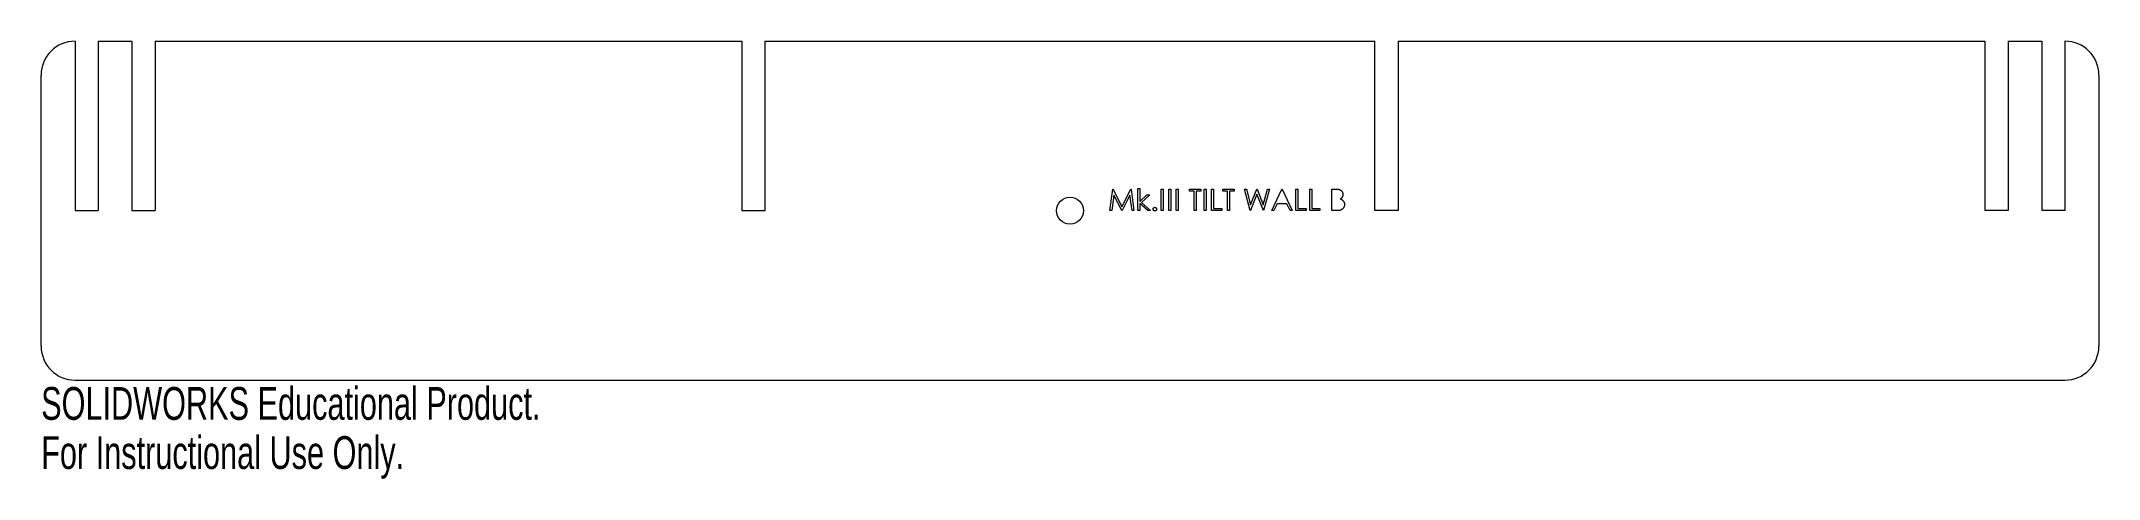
# Model space of a CAD drawing. Header units: millimetres. Extents: x 0 to 304, y -15 to 50.
import ezdxf

# ---------------------------------------------------------------- set-up
doc = ezdxf.new("R2010")
doc.units = ezdxf.units.MM
doc.styles.add('SLDTEXTSTYLE0', font='TXT', dxfattribs={"width": 0.7})

msp = doc.modelspace()

# ---------------------------------------------------------------- linework, layer by layer
at = {"color": 7, "linetype": 'Continuous', "lineweight": 15}
for p, q in [((5, 50), (5, 25)), ((8.4, 50), (13.4, 50)), ((8.4, 50), (8.4, 25)), ((13.4, 50), (13.4, 25)), ((16.8, 50), (103.4, 50)), ((16.8, 50), (16.8, 25)), ((103.4, 50), (103.4, 25)), ((106.8, 50), (196.8, 50)), ((106.8, 25), (106.8, 50)), ((196.8, 25), (196.8, 50)), ((200.2, 50), (286.8, 50)), ((200.2, 50), (200.2, 25)), ((286.8, 50), (286.8, 25)), ((290.2, 50), (295.2, 50)), ((290.2, 50), (290.2, 25)), ((295.2, 50), (295.2, 25)), ((298.6, 50), (298.6, 25)), ((0, 5), (0, 45)), ((303.6, 45), (303.6, 5)), ((157.7, 25), (158.12, 28.18)), ((158.12, 28.18), (158.16, 28.18)), ((158.16, 28.18), (159.47, 25.57)), ((159.47, 25.57), (160.78, 28.18)), ((160.78, 28.18), (160.82, 28.18)), ((160.82, 28.18), (161.24, 25)), ((161.81, 25), (161.81, 28.26)), ((161.81, 28.26), (162.1, 28.26)), ((162.1, 28.26), (162.1, 26.37)), ((165.27, 25), (165.27, 28.18)), ((165.27, 28.18), (165.56, 28.18)), ((165.56, 28.18), (165.56, 25)), ((166.37, 25), (166.37, 28.18)), ((166.37, 28.18), (166.66, 28.18)), ((166.66, 28.18), (166.66, 25)), ((167.47, 25), (167.47, 28.18)), ((167.47, 28.18), (167.76, 28.18)), ((167.76, 28.18), (167.76, 25)), ((169.43, 27.85), (169.43, 28.18)), ((169.43, 28.18), (171.09, 28.18)), ((170.12, 27.85), (169.43, 27.85)), ((170.12, 25), (170.12, 27.85)), ((171.09, 27.85), (170.4, 27.85)), ((170.4, 27.85), (170.4, 25)), ((171.09, 28.18), (171.09, 27.85)), ((171.58, 25), (171.58, 28.18)), ((171.58, 28.18), (171.87, 28.18)), ((171.87, 28.18), (171.87, 25)), ((172.68, 25), (172.68, 28.18)), ((172.68, 28.18), (172.97, 28.18)), ((172.97, 28.18), (172.97, 25.33)), ((174.35, 27.85), (174.35, 28.18)), ((174.35, 28.18), (176.02, 28.18)), ((175.04, 27.85), (174.35, 27.85)), ((175.04, 25), (175.04, 27.85)), ((176.02, 27.85), (175.33, 27.85)), ((175.33, 27.85), (175.33, 25)), ((176.02, 28.18), (176.02, 27.85)), ((178.37, 25), (177.53, 28.18)), ((177.53, 28.18), (177.82, 28.18)), ((177.82, 28.18), (178.44, 25.85)), ((179.38, 27.43), (178.41, 25)), ((178.44, 25.85), (179.37, 28.18)), ((179.37, 28.18), (179.41, 28.18)), ((180.33, 25), (179.38, 27.43)), ((179.41, 28.18), (180.31, 25.86)), ((180.31, 25.86), (180.94, 28.18)), ((181.23, 28.18), (180.37, 25)), ((180.94, 28.18), (181.23, 28.18)), ((181.56, 25), (183.06, 28.18)), ((183.06, 28.18), (183.1, 28.18)), ((183.1, 28.18), (184.57, 25)), ((185.14, 25), (185.14, 28.18)), ((185.14, 28.18), (185.42, 28.18)), ((185.42, 28.18), (185.42, 25.33)), ((187.17, 25), (187.17, 28.18)), ((187.17, 28.18), (187.46, 28.18)), ((187.46, 28.18), (187.46, 25.33)), ((190.43, 25), (190.43, 28.18)), ((190.43, 28.18), (191.05, 28.18)), ((5, 25), (8.4, 25)), ((13.4, 25), (16.8, 25)), ((103.4, 25), (106.8, 25)), ((157.99, 25), (157.7, 25)), ((158.29, 27.29), (157.99, 25)), ((159.44, 25), (158.29, 27.29)), ((159.51, 25), (159.44, 25)), ((160.65, 27.28), (159.51, 25)), ((160.96, 25), (160.65, 27.28)), ((161.24, 25), (160.96, 25)), ((162.1, 25), (161.81, 25)), ((162.1, 26.37), (163.15, 27.32)), ((163.28, 25), (162.1, 26.07)), ((162.1, 26.07), (162.1, 25)), ((163.56, 27.32), (162.34, 26.22)), ((162.34, 26.22), (163.69, 25)), ((163.15, 27.32), (163.56, 27.32)), ((163.69, 25), (163.28, 25)), ((165.56, 25), (165.27, 25)), ((166.66, 25), (166.37, 25)), ((167.76, 25), (167.47, 25)), ((170.4, 25), (170.12, 25)), ((171.87, 25), (171.58, 25)), ((174.19, 25), (172.68, 25)), ((172.97, 25.33), (174.19, 25.33)), ((174.19, 25.33), (174.19, 25)), ((175.33, 25), (175.04, 25)), ((178.41, 25), (178.37, 25)), ((180.37, 25), (180.33, 25)), ((181.87, 25), (181.56, 25)), ((182.35, 26.02), (181.87, 25)), ((183.79, 26.02), (182.35, 26.02)), ((184.26, 25), (183.79, 26.02)), ((184.57, 25), (184.26, 25)), ((186.64, 25), (185.14, 25)), ((185.42, 25.33), (186.64, 25.33)), ((186.64, 25.33), (186.64, 25)), ((188.68, 25), (187.17, 25)), ((187.46, 25.33), (188.68, 25.33)), ((188.68, 25.33), (188.68, 25)), ((191.29, 25), (190.43, 25)), ((200.2, 25), (196.8, 25)), ((290.2, 25), (286.8, 25)), ((298.6, 25), (295.2, 25)), ((5, 0), (298.6, 0))]:
    msp.add_line(p, q, dxfattribs=at)
msp.add_circle((151.8, 25), 2, dxfattribs=at)
for centre, start, end in [((5, 45), 90, 180), ((298.6, 45), 0, 90), ((5, 5), 180, 270), ((298.6, 5), 270, 0)]:
    msp.add_arc(centre, 5, start, end, dxfattribs=at)
for points, knots in [([(191.05, 28.18), (191.08, 28.17), (191.14, 28.17), (191.22, 28.17), (191.3, 28.16), (191.38, 28.15), (191.45, 28.14), (191.51, 28.13), (191.57, 28.11), (191.64, 28.08), (191.72, 28.04), (191.81, 27.97), (191.88, 27.89), (191.94, 27.81), (191.99, 27.71), (192.03, 27.61), (192.05, 27.5), (192.06, 27.43), (192.06, 27.39)], [0, 0, 0, 0, 0.062594, 0.121323, 0.17668, 0.228365, 0.276868, 0.321879, 0.364099, 0.403356, 0.477968, 0.550535, 0.623584, 0.698175, 0.773354, 0.847281, 0.922818, 1, 1, 1, 1]), ([(192.06, 27.39), (192.06, 27.35), (192.05, 27.28), (192.04, 27.18), (192.01, 27.09), (191.97, 27), (191.91, 26.91), (191.85, 26.84), (191.78, 26.77), (191.72, 26.73), (191.69, 26.71)], [0, 0, 0, 0, 0.130569, 0.256581, 0.380552, 0.503623, 0.625739, 0.747549, 0.871766, 1, 1, 1, 1]), ([(164.05, 25.22), (164.05, 25.24), (164.06, 25.28), (164.07, 25.33), (164.1, 25.37), (164.13, 25.41), (164.17, 25.45), (164.21, 25.47), (164.26, 25.49), (164.3, 25.49), (164.32, 25.49)], [0, 0, 0, 0, 0.129097, 0.252046, 0.373905, 0.501038, 0.628171, 0.751376, 0.872426, 1, 1, 1, 1]), ([(164.32, 24.96), (164.3, 24.96), (164.26, 24.96), (164.21, 24.98), (164.17, 25), (164.13, 25.04), (164.1, 25.08), (164.07, 25.12), (164.06, 25.17), (164.05, 25.21), (164.05, 25.22)], [0, 0, 0, 0, 0.1277566, 0.2494144, 0.3727965, 0.5001113, 0.6286099, 0.7506434, 0.8737684, 1, 1, 1, 1]), ([(164.32, 25.49), (164.33, 25.49), (164.37, 25.49), (164.42, 25.47), (164.46, 25.45), (164.51, 25.41), (164.54, 25.37), (164.56, 25.33), (164.58, 25.28), (164.58, 25.24), (164.58, 25.22)], [0, 0, 0, 0, 0.127519, 0.249986, 0.371792, 0.49887, 0.625948, 0.748492, 0.870959, 1, 1, 1, 1]), ([(164.58, 25.22), (164.58, 25.21), (164.58, 25.17), (164.56, 25.12), (164.54, 25.08), (164.51, 25.04), (164.46, 25), (164.42, 24.98), (164.37, 24.96), (164.33, 24.96), (164.32, 24.96)], [0, 0, 0, 0, 0.126178, 0.248821, 0.37154, 0.499984, 0.627244, 0.749226, 0.872298, 1, 1, 1, 1]), ([(192.3, 25.9), (192.3, 25.87), (192.3, 25.81), (192.29, 25.72), (192.26, 25.63), (192.23, 25.55), (192.2, 25.47), (192.15, 25.4), (192.09, 25.33), (192.03, 25.26), (191.96, 25.2), (191.88, 25.15), (191.79, 25.1), (191.7, 25.06), (191.61, 25.04), (191.51, 25.02), (191.4, 25), (191.33, 25), (191.29, 25)], [0, 0, 0, 0, 0.06116, 0.120335, 0.17818, 0.235235, 0.292683, 0.351186, 0.410457, 0.47172, 0.533761, 0.595739, 0.657888, 0.721295, 0.786823, 0.854686, 0.925478, 1, 1, 1, 1]), ([(191.69, 26.71), (191.73, 26.7), (191.8, 26.67), (191.89, 26.63), (191.97, 26.57), (192.04, 26.52), (192.1, 26.46), (192.15, 26.39), (192.2, 26.32), (192.23, 26.25), (192.26, 26.16), (192.29, 26.08), (192.3, 25.99), (192.3, 25.93), (192.3, 25.9)], [0, 0, 0, 0, 0.106057, 0.202914, 0.2903, 0.370223, 0.446384, 0.521397, 0.598291, 0.676142, 0.755529, 0.834887, 0.916646, 1, 1, 1, 1])]:
    msp.add_open_spline(points, degree=3, knots=knots, dxfattribs=at)

# ---------------------------------------------------------------- texts
at = {"color": 7, "linetype": 'Continuous', "char_height": 4.8336, "attachment_point": 1, "style": 'SLDTEXTSTYLE0'}
for s, insert in [('SOLIDWORKS Educational Product.', (0, -1.02)), ('For Instructional Use Only.', (0, -8.27))]:
    msp.add_mtext(s, dxfattribs=dict(at, insert=insert))

doc.saveas('drawing.dxf')
